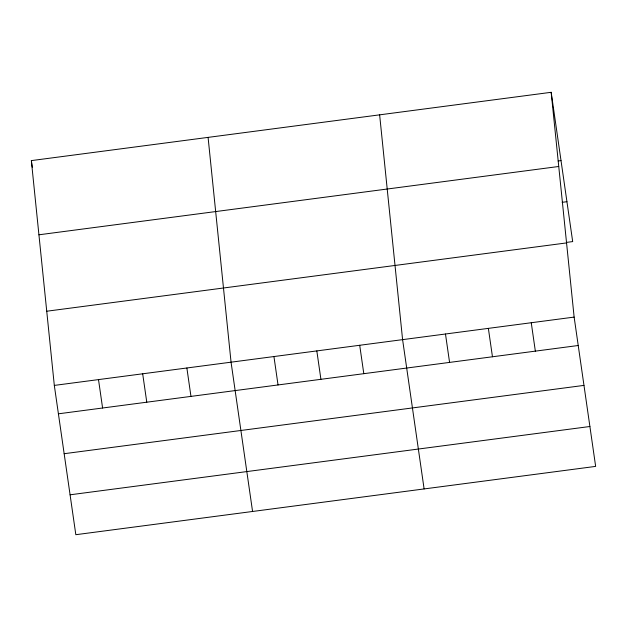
<?xml version="1.0" encoding="UTF-8"?>
<svg xmlns="http://www.w3.org/2000/svg" width="627" height="627" viewBox="0 0 627 627"><rect width="100%" height="100%" fill="white"/><g stroke="black" fill="none" stroke-linecap="round" stroke-linejoin="round"><path stroke-width="0.94" d="M551.172 92.302L574.136 317.097L595.65 466.394L75.828 534.698L54.314 385.409L31.35 160.606L551.172 92.302L572.686 241.591L566.965 242.343M558.155 160.974L561.016 160.598M38.929 234.796L558.751 166.484M562.168 202.325L566.933 201.698M46.735 311.227L566.557 242.915M54.314 385.409L574.136 317.097M58.405 413.812L578.227 345.501M64.158 453.705L583.98 385.393M70.083 494.805L589.905 426.501M531.249 322.733L535.348 351.144M488.362 328.376L492.461 356.779M445.483 334.011L449.575 362.414M424.111 488.935L402.597 339.646L379.633 114.843M359.71 345.281L363.801 373.684M316.823 350.916L320.922 379.319M273.936 356.551L278.035 384.954M252.571 511.475L231.057 362.187L208.086 137.384M186.87 367.994L190.961 396.397M142.682 373.794L146.781 402.197M98.502 379.601L102.593 408.005M31.35 160.606L32.306 167.237"/></g></svg>
